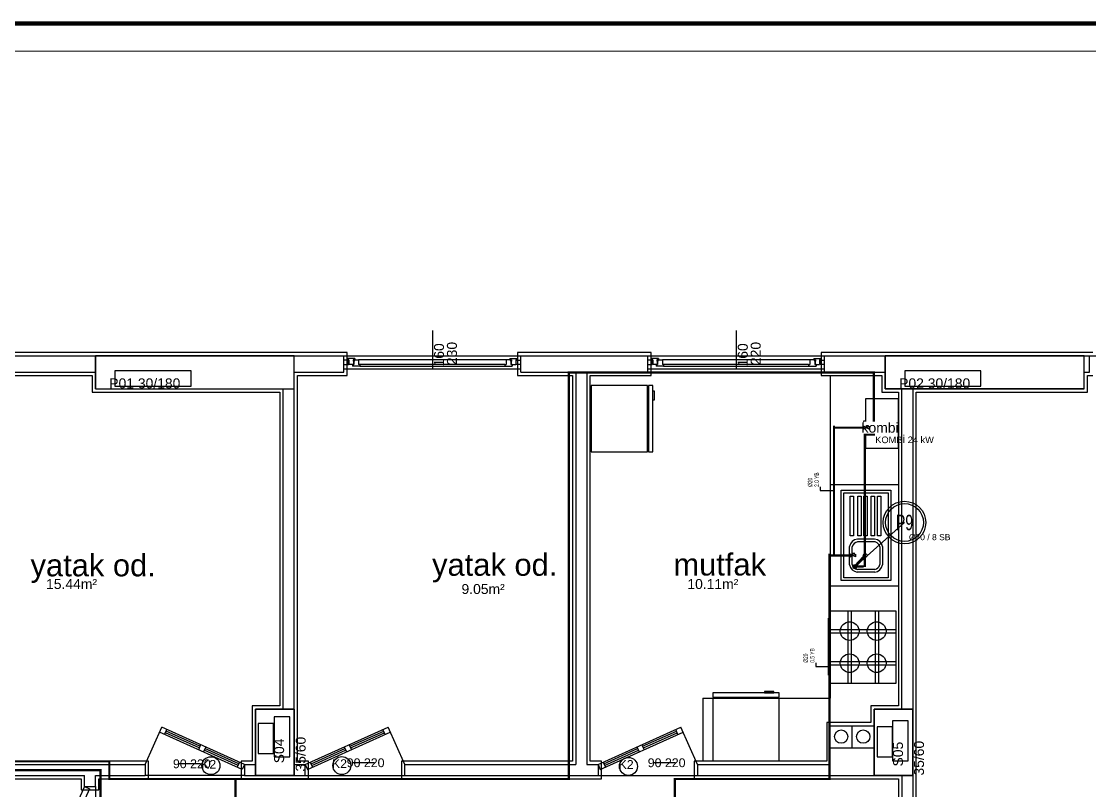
# Model space of a CAD drawing. Header units: centimetres. Extents: x -13133 to 30552, y -2 to 4552.
# Drawn here: x 10613 to 11580, y 2105 to 2802 of the extents above; entities that cross this region are included whole.
import ezdxf
from ezdxf.enums import TextEntityAlignment as Align

# ---------------------------------------------------------------- set-up
doc = ezdxf.new("R2010")
doc.units = ezdxf.units.CM
for name, pattern in [('BASMA HATTI', [31, 25, -6]), ('DASHED', [18, 12, -6]), ('PISSU HATTI', [26, 20, -6])]:
    doc.linetypes.add(name, pattern=pattern)
for name, color, linetype in [('MTY-PISSU-KOLON', 211, 'DASHED'), ('MTY-TEMIZSU-CAP', 101, 'CONTINUOUS'), ('MTY-VANA', 1, 'CONTINUOUS'), ('MTY-YUK-BIRIMI', 7, 'CONTINUOUS'), ('ROTAS-CIHAZ', 135, 'CONTINUOUS'), ('ROTAS-MIMARI', 8, 'CONTINUOUS'), ('ROTAS-MIMARI-KOLON', 8, 'CONTINUOUS'), ('ROTAS-MIMARI-YAZI', 8, 'CONTINUOUS'), ('ROTAS-PAFTA', 7, 'CONTINUOUS'), ('ROTAS-PISSU-BORU-TAVANDAN', 6, 'PISSU HATTI'), ('ROTAS-PISSU-CAP', 211, 'CONTINUOUS'), ('ROTAS-PISSU-KOLONNO', 211, 'CONTINUOUS'), ('ROTAS-SICAKSU-BORU', 1, 'BASMA HATTI'), ('ROTAS-SOGUKSU-BORU', 5, 'CONTINUOUS'), ('ROTAS-TEFRIS', 15, 'CONTINUOUS')]:
    doc.layers.add(name, color=color, linetype=linetype)
doc.styles.add('ANOTATIVO', font='arial.ttf')
doc.styles.add('MTY_CAP', font='wturkce.SHX', dxfattribs={"width": 0.65, "height": 20})
doc.styles.add('MTYCAPLT', font='arial.ttf', dxfattribs={"width": 0.65, "height": 1})
doc.styles.add('ROTAS', font='arial.ttf')

# ---------------------------------------------------------------- blocks, each defined once
blk = doc.blocks.new('MTY-PIS SU KOLON')
at = {"layer": 'MTY-PISSU-KOLON', "linetype": 'Continuous', "lineweight": -3}
blk.add_hatch(color=256, dxfattribs=at).paths.add_polyline_path([(-2.7, -0.1, 0.848135), (0, -0.1, -0.848135), (2.7, -0.1, 0.414214), (0, 2.6, 0.414214)])
blk.add_circle((0, 0), 3.5, dxfattribs=at)
blk = doc.blocks.new('MTY-KOLON NO PIS SU')
at = {"color": 6, "linetype": 'Continuous', "ltscale": 100}
blk.add_circle((0, 0), 27.5, dxfattribs=at)
at = {"color": 7, "linetype": 'Continuous', "ltscale": 100}
blk.add_circle((0, 0), 24.5, dxfattribs=at)
at = {"style": 'ANOTATIVO', "width": 0.65}
blk.add_attdef('K', text='', height=20, dxfattribs=at).set_placement((0, 0), align=Align.MIDDLE_CENTER)
blk = doc.blocks.new('MTY-KURESEL VANA')
at = {"layer": 'MTY-VANA'}
for p, q in [((0, 0), (0, 8)), ((0, 8), (8, 8))]:
    blk.add_line(p, q, dxfattribs=at)
blk.add_lwpolyline([(-10, 5), (-10, -5), (10, 5), (10, -5), (-10, 5)], dxfattribs=at)
at = {"layer": 'MTY-VANA', "style": 'MTYCAPLT', "width": 0.65}
blk.add_attdef('CAP', text='', height=10, dxfattribs=at).set_placement((-1.1, 0), align=Align.CENTER)
blk = doc.blocks.new('MTY-TEMIZ SU CAP MB')
at = {"layer": 'MTY-TEMIZSU-CAP'}
for p, q in [((0.83, 3.1), (0, 3.1)), ((0, 3.1), (0, 0))]:
    blk.add_line(p, q, dxfattribs=at)
at = {"layer": 'MTY-TEMIZSU-CAP', "style": 'MTY_CAP', "width": 0.65}
for tag, p in [('SOCP_001', (0.83, 4.92)), ('SCCP_001', (0.83, 1.92))]:
    blk.add_attdef(tag, p, '', height=1, dxfattribs=at)
at = {"layer": 'MTY-YUK-BIRIMI', "color": 101, "style": 'MTY_CAP', "width": 0.65}
for tag, p in [('SO_001', (0.83, 3.42)), ('SC_001', (0.83, 0.42))]:
    blk.add_attdef(tag, p, '', height=1, dxfattribs=at)

msp = doc.modelspace()

# ---------------------------------------------------------------- linework, layer by layer
at = {"layer": 'ROTAS-MIMARI'}
for p, q in [((10985.41, 2522.15), (10985.41, 2487.42)), ((11260.41, 2522.15), (11260.41, 2487.42)), ((10680.41, 2502.24), (10500.41, 2502.24)), ((10500.41, 2499.24), (10680.41, 2499.24)), ((10860.41, 2502.24), (10680.41, 2502.24)), ((10908.23, 2502.24), (10860.41, 2502.24)), ((10860.41, 2499.24), (10905.23, 2499.24)), ((10905.41, 2484.24), (10905.41, 2499.24)), ((10905.41, 2484.24), (10905.41, 2499.24)), ((10905.41, 2499.24), (11065.41, 2499.24)), ((10909.41, 2495.23), (10905.41, 2495.23)), ((10908.41, 2481.24), (10908.41, 2502.24)), ((10908.71, 2496.83), (10908.71, 2495.43)), ((10915.11, 2496.83), (10908.71, 2496.83)), ((10909.91, 2495.43), (10908.71, 2495.43)), ((10909.41, 2491.23), (10909.41, 2495.23)), ((10909.91, 2495.43), (10909.91, 2491.23)), ((10913.61, 2495.43), (10913.61, 2494.43)), ((10915.11, 2495.43), (10913.61, 2495.43)), ((10914.21, 2495.43), (10918.61, 2495.43)), ((10914.21, 2495.43), (10914.21, 2494.93)), ((10914.51, 2494.93), (10914.21, 2494.93)), ((10914.51, 2494.93), (10914.51, 2494.43)), ((10915.11, 2496.83), (10915.11, 2495.43)), ((11052.21, 2495.43), (10918.61, 2495.43)), ((10918.61, 2495.43), (10918.61, 2491.23)), ((11056.61, 2495.43), (11052.21, 2495.43)), ((11052.21, 2495.43), (11052.21, 2491.23)), ((11055.71, 2496.83), (11055.71, 2495.43)), ((11055.71, 2496.83), (11062.11, 2496.83)), ((11055.71, 2495.43), (11057.21, 2495.43)), ((11056.31, 2494.93), (11056.61, 2494.93)), ((11056.31, 2494.93), (11056.31, 2494.43)), ((11056.61, 2495.43), (11056.61, 2494.93)), ((11057.21, 2495.43), (11057.21, 2494.43)), ((11060.91, 2495.43), (11060.91, 2491.23)), ((11060.91, 2495.43), (11062.11, 2495.43)), ((11061.41, 2495.23), (11065.41, 2495.23)), ((11061.41, 2491.23), (11061.41, 2495.23)), ((11062.11, 2496.83), (11062.11, 2495.43)), ((11183.41, 2502.24), (11062.41, 2502.24)), ((11062.41, 2502.24), (11062.41, 2481.24)), ((11065.41, 2499.24), (11180.41, 2499.24)), ((11065.41, 2484.24), (11065.41, 2499.24)), ((11180.41, 2484.24), (11180.41, 2499.24)), ((11180.41, 2484.24), (11180.41, 2499.24)), ((11180.41, 2499.24), (11340.41, 2499.24)), ((11184.41, 2495.23), (11180.41, 2495.23)), ((11183.41, 2481.24), (11183.41, 2502.24)), ((11183.71, 2496.83), (11183.71, 2495.43)), ((11190.11, 2496.83), (11183.71, 2496.83)), ((11184.91, 2495.43), (11183.71, 2495.43)), ((11184.41, 2491.23), (11184.41, 2495.23)), ((11184.91, 2495.43), (11184.91, 2491.23)), ((11188.61, 2495.43), (11188.61, 2494.43)), ((11190.11, 2495.43), (11188.61, 2495.43)), ((11189.21, 2495.43), (11193.61, 2495.43)), ((11189.21, 2495.43), (11189.21, 2494.93)), ((11189.51, 2494.93), (11189.21, 2494.93)), ((11189.51, 2494.93), (11189.51, 2494.43)), ((11190.11, 2496.83), (11190.11, 2495.43)), ((11327.21, 2495.43), (11193.61, 2495.43)), ((11193.61, 2495.43), (11193.61, 2491.23)), ((11331.61, 2495.43), (11327.21, 2495.43)), ((11327.21, 2495.43), (11327.21, 2491.23)), ((11330.71, 2496.83), (11330.71, 2495.43)), ((11330.71, 2496.83), (11337.11, 2496.83)), ((11330.71, 2495.43), (11332.21, 2495.43)), ((11331.31, 2494.93), (11331.61, 2494.93)), ((11331.31, 2494.93), (11331.31, 2494.43)), ((11331.61, 2495.43), (11331.61, 2494.93)), ((11332.21, 2495.43), (11332.21, 2494.43)), ((11335.91, 2495.43), (11335.91, 2491.23)), ((11335.91, 2495.43), (11337.11, 2495.43)), ((11336.41, 2495.23), (11340.41, 2495.23)), ((11336.41, 2491.23), (11336.41, 2495.23)), ((11337.11, 2496.83), (11337.11, 2495.43)), ((11395.41, 2502.24), (11337.41, 2502.24)), ((11337.41, 2502.24), (11337.41, 2481.24)), ((11340.41, 2499.24), (11395.41, 2499.24)), ((11340.41, 2484.24), (11340.41, 2499.24)), ((11340.41, 2484.24), (11340.41, 2499.24)), ((11575.41, 2502.24), (11395.41, 2502.24)), ((11583.41, 2502.24), (11575.41, 2502.24)), ((11575.41, 2499.24), (11580.41, 2499.24)), ((11580.41, 2484.24), (11580.41, 2499.24)), ((11580.41, 2499.24), (11740.41, 2499.24)), ((10905.41, 2491.23), (10909.41, 2491.23)), ((10905.41, 2487.42), (11065.41, 2487.42)), ((10913.91, 2491.23), (10909.91, 2491.23)), ((10913.01, 2491.23), (10914.21, 2491.23)), ((10913.01, 2491.23), (10913.01, 2489.83)), ((10919.81, 2489.83), (10913.01, 2489.83)), ((10913.91, 2494.43), (10913.61, 2494.43)), ((10913.91, 2494.43), (10913.91, 2491.23)), ((10914.51, 2494.43), (10914.21, 2494.43)), ((10914.21, 2494.43), (10914.21, 2491.23)), ((10919.81, 2491.23), (10918.61, 2491.23)), ((11051.01, 2491.23), (10919.81, 2491.23)), ((10919.81, 2491.23), (10919.81, 2489.83)), ((10919.81, 2489.83), (11051.01, 2489.83)), ((11051.01, 2491.23), (11051.01, 2489.83)), ((11051.01, 2491.23), (11052.21, 2491.23)), ((11051.01, 2489.83), (11057.81, 2489.83)), ((11056.31, 2494.43), (11056.61, 2494.43)), ((11056.61, 2494.43), (11056.61, 2491.23)), ((11057.81, 2491.23), (11056.61, 2491.23)), ((11056.91, 2494.43), (11056.91, 2491.23)), ((11056.91, 2494.43), (11057.21, 2494.43)), ((11056.91, 2491.23), (11060.91, 2491.23)), ((11057.81, 2491.23), (11057.81, 2489.83)), ((11065.41, 2491.23), (11061.41, 2491.23)), ((11180.41, 2491.23), (11184.41, 2491.23)), ((11180.41, 2487.42), (11340.41, 2487.42)), ((11188.91, 2491.23), (11184.91, 2491.23)), ((11188.01, 2491.23), (11189.21, 2491.23)), ((11188.01, 2491.23), (11188.01, 2489.83)), ((11194.81, 2489.83), (11188.01, 2489.83)), ((11188.91, 2494.43), (11188.61, 2494.43)), ((11188.91, 2494.43), (11188.91, 2491.23)), ((11189.51, 2494.43), (11189.21, 2494.43)), ((11189.21, 2494.43), (11189.21, 2491.23)), ((11194.81, 2491.23), (11193.61, 2491.23)), ((11326.01, 2491.23), (11194.81, 2491.23)), ((11194.81, 2491.23), (11194.81, 2489.83)), ((11194.81, 2489.83), (11326.01, 2489.83)), ((11326.01, 2491.23), (11326.01, 2489.83)), ((11326.01, 2491.23), (11327.21, 2491.23)), ((11326.01, 2489.83), (11332.81, 2489.83)), ((11331.31, 2494.43), (11331.61, 2494.43)), ((11331.61, 2494.43), (11331.61, 2491.23)), ((11332.81, 2491.23), (11331.61, 2491.23)), ((11331.91, 2494.43), (11331.91, 2491.23)), ((11331.91, 2494.43), (11332.21, 2494.43)), ((11331.91, 2491.23), (11335.91, 2491.23)), ((11332.81, 2491.23), (11332.81, 2489.83)), ((11340.41, 2491.23), (11336.41, 2491.23)), ((10500.41, 2484.24), (10680.41, 2484.24)), ((10503.41, 2481.24), (10677.41, 2481.24)), ((10677.41, 2481.24), (10677.41, 2466.24)), ((10860.41, 2484.24), (10905.23, 2484.24)), ((10863.41, 2481.24), (10908.23, 2481.24)), ((10863.41, 2466.24), (10863.41, 2481.24)), ((11062.41, 2481.24), (11112.41, 2481.24)), ((11065.41, 2484.24), (11115.41, 2484.24)), ((11112.41, 2481.24), (11112.41, 2132.24)), ((11115.41, 2484.24), (11115.41, 2129.24)), ((11125.41, 2484.24), (11125.41, 2129.24)), ((11125.41, 2484.24), (11180.41, 2484.24)), ((11128.41, 2132.24), (11128.41, 2481.24)), ((11128.41, 2481.24), (11183.41, 2481.24)), ((11337.41, 2481.24), (11392.41, 2481.24)), ((11340.41, 2484.24), (11395.41, 2484.24)), ((11345.41, 2481.24), (11345.41, 2189.24)), ((11392.41, 2481.24), (11392.41, 2466.24)), ((11575.41, 2484.24), (11580.41, 2484.24)), ((11578.41, 2481.24), (11583.41, 2481.24)), ((11578.41, 2466.24), (11578.41, 2481.24)), ((10677.41, 2466.24), (10847.41, 2466.24)), ((10847.41, 2466.24), (10847.41, 2182.24)), ((10850.41, 2179.24), (10850.41, 2469.24)), ((10860.41, 2179.24), (10860.41, 2469.24)), ((10863.41, 2177.24), (10863.41, 2466.24)), ((11180.22, 2472.23), (11129.07, 2472.23)), ((11129.07, 2472.23), (11129.07, 2412.23)), ((11180.22, 2412.23), (11180.22, 2472.23)), ((11180.22, 2467.23), (11181.21, 2467.23)), ((11181.21, 2472.23), (11181.2, 2412.23)), ((11185.06, 2472.23), (11181.21, 2472.23)), ((11185.05, 2412.23), (11185.06, 2472.23)), ((11185.05, 2467.46), (11186.14, 2467.46)), ((11185.05, 2459.15), (11185.05, 2467.46)), ((11186.14, 2467.46), (11186.14, 2459.15)), ((11392.41, 2466.24), (11397.41, 2466.24)), ((11397.41, 2466.24), (11407.41, 2466.24)), ((11410.41, 2469.24), (11400.41, 2469.24)), ((11407.41, 2466.24), (11407.41, 2182.24)), ((11410.41, 2179.24), (11410.41, 2469.24)), ((11420.41, 2469.24), (11420.41, 2179.24)), ((11423.41, 2179.24), (11423.41, 2466.24)), ((11423.41, 2466.24), (11578.41, 2466.24)), ((11186.14, 2459.15), (11185.05, 2459.15)), ((11377.41, 2460.15), (11377.41, 2415.15)), ((11407.41, 2460.15), (11377.41, 2460.15)), ((11407.41, 2415.15), (11407.41, 2460.15)), ((11376.12, 2435.16), (11376.12, 2440.15)), ((11376.12, 2440.15), (11377.41, 2440.15)), ((11377.41, 2435.16), (11376.12, 2435.16)), ((11129.07, 2412.23), (11180.22, 2412.23)), ((11180.22, 2417.23), (11181.2, 2417.23)), ((11181.2, 2412.23), (11185.05, 2412.23)), ((11407.41, 2415.15), (11377.41, 2415.15)), ((11345.41, 2382.54), (11407.41, 2382.54)), ((11355.49, 2295.73), (11355.49, 2377.54)), ((11355.49, 2377.54), (11400.49, 2377.54)), ((11357.99, 2298.23), (11357.99, 2375.04)), ((11357.99, 2375.04), (11397.99, 2375.04)), ((11363.7, 2336.15), (11363.7, 2372.18)), ((11363.7, 2372.18), (11366.7, 2372.18)), ((11366.7, 2372.18), (11366.7, 2336.15)), ((11370.45, 2336.15), (11370.45, 2372.18)), ((11370.45, 2372.18), (11373.45, 2372.18)), ((11373.45, 2372.18), (11373.45, 2336.15)), ((11376.01, 2336.15), (11376.01, 2372.18)), ((11376.01, 2372.18), (11379.01, 2372.18)), ((11379.01, 2372.18), (11379.01, 2336.15)), ((11382.75, 2336.15), (11382.75, 2372.18)), ((11382.75, 2372.18), (11385.75, 2372.18)), ((11385.75, 2372.18), (11385.75, 2336.15)), ((11388.32, 2336.15), (11388.32, 2372.18)), ((11388.32, 2372.18), (11391.32, 2372.18)), ((11391.32, 2372.18), (11391.32, 2336.15)), ((11397.99, 2375.04), (11397.99, 2298.23)), ((11400.49, 2377.54), (11400.49, 2295.73)), ((11366.7, 2336.15), (11363.7, 2336.15)), ((11385.72, 2333.22), (11370.3, 2333.22)), ((11384, 2330.72), (11370.3, 2330.72)), ((11373.45, 2336.15), (11370.45, 2336.15)), ((11379.01, 2336.15), (11376.01, 2336.15)), ((11385.75, 2336.15), (11382.75, 2336.15)), ((11391.32, 2336.15), (11388.32, 2336.15)), ((11362.99, 2310.02), (11362.99, 2326.39)), ((11365.49, 2310.26), (11365.49, 2326.15)), ((11390.49, 2326.33), (11390.49, 2310.07)), ((11392.99, 2326.62), (11392.99, 2309.79)), ((11386.09, 2303.23), (11369.94, 2303.23)), ((11385.87, 2305.73), (11370.15, 2305.73)), ((11400.49, 2295.73), (11355.49, 2295.73)), ((11397.99, 2298.23), (11357.99, 2298.23)), ((11407.41, 2290.73), (11345.41, 2290.73)), ((11345.41, 2202.86), (11345.42, 2267.86)), ((11405.42, 2267.86), (11345.42, 2267.86)), ((11361.51, 2267.86), (11361.5, 2202.86)), ((11364.51, 2267.86), (11364.5, 2202.86)), ((11386.32, 2267.86), (11386.32, 2202.86)), ((11389.32, 2267.86), (11389.32, 2202.86)), ((11405.41, 2202.86), (11405.42, 2267.86)), ((11344.12, 2220), (11344.13, 2261.76)), ((11344.13, 2261.76), (11345.42, 2261.76)), ((11345.41, 2251.43), (11405.41, 2251.44)), ((11345.41, 2248.43), (11405.41, 2248.44)), ((11344.12, 2210), (11344.12, 2220)), ((11345.41, 2222.29), (11405.41, 2222.28)), ((11345.41, 2219.29), (11405.41, 2219.28)), ((11345.41, 2210), (11344.12, 2210)), ((11294.46, 2195.15), (11286.15, 2195.15)), ((11286.15, 2195.15), (11286.15, 2194.07)), ((11294.46, 2194.07), (11294.46, 2195.15)), ((11345.41, 2202.86), (11405.41, 2202.86)), ((11230.41, 2189.24), (11345.41, 2189.24)), ((11230.41, 2189.24), (11230.41, 2132.24)), ((11239.23, 2189.24), (11239.22, 2133.08)), ((11299.23, 2194.06), (11239.23, 2194.07)), ((11239.23, 2194.07), (11239.23, 2190.22)), ((11239.23, 2190.22), (11299.23, 2190.21)), ((11299.23, 2189.23), (11239.23, 2189.24)), ((11244.23, 2189.24), (11244.23, 2190.22)), ((11286.15, 2194.07), (11294.46, 2194.07)), ((11294.23, 2189.23), (11294.23, 2190.21)), ((11299.22, 2133.08), (11299.23, 2189.23)), ((11299.23, 2190.21), (11299.23, 2194.06)), ((10822.41, 2182.24), (10822.41, 2132.24)), ((10847.41, 2182.24), (10822.41, 2182.24)), ((10863.41, 2132.24), (10863.41, 2177.24)), ((11407.41, 2182.24), (11382.41, 2182.24)), ((11382.41, 2182.24), (11382.41, 2167.24)), ((11423.41, 2119.24), (11423.41, 2179.24)), ((11382.41, 2167.24), (11342.41, 2167.24)), ((11342.41, 2167.24), (11342.41, 2164.24)), ((10725.41, 2129.24), (10740.53, 2162.88)), ((10813.36, 2124.68), (10738.48, 2158.32)), ((10815.41, 2129.24), (10740.53, 2162.88)), ((10743.04, 2156.27), (10745.09, 2160.83)), ((10774.38, 2144.16), (10743.78, 2157.91)), ((10775.02, 2145.6), (10744.42, 2159.35)), ((10870.41, 2129.24), (10945.29, 2162.88)), ((10872.46, 2124.68), (10947.34, 2158.32)), ((10910.8, 2145.6), (10941.4, 2159.35)), ((10911.45, 2144.16), (10942.05, 2157.91)), ((10942.78, 2156.27), (10940.73, 2160.83)), ((10960.41, 2129.24), (10945.29, 2162.88)), ((11135.41, 2129.24), (11210.29, 2162.88)), ((11137.46, 2124.68), (11212.34, 2158.32)), ((11175.8, 2145.6), (11206.4, 2159.35)), ((11176.45, 2144.16), (11207.05, 2157.91)), ((11207.78, 2156.27), (11205.73, 2160.83)), ((11225.41, 2129.24), (11210.29, 2162.88)), ((11342.41, 2164.24), (11342.41, 2132.24)), ((11345.41, 2129.24), (11345.41, 2164.24)), ((11345.41, 2164.24), (11385.41, 2164.24)), ((11345.41, 2164.24), (11385.41, 2164.24)), ((11345.41, 2164.24), (11385.41, 2164.24)), ((11345.41, 2164.24), (11385.41, 2164.24)), ((11345.41, 2164.24), (11385.41, 2164.24)), ((11365.41, 2144.24), (11365.41, 2164.24)), ((10775.69, 2147.08), (10773.64, 2142.52)), ((10910.13, 2147.08), (10912.18, 2142.52)), ((11175.13, 2147.08), (11177.18, 2142.52)), ((10780.25, 2145.03), (10778.2, 2140.47)), ((10809.54, 2128.36), (10778.94, 2142.11)), ((10810.18, 2129.8), (10779.58, 2143.55)), ((10875.64, 2129.8), (10906.24, 2143.55)), ((10876.29, 2128.36), (10906.89, 2142.11)), ((10905.57, 2145.03), (10907.62, 2140.47)), ((11140.64, 2129.8), (11171.24, 2143.55)), ((11141.29, 2128.36), (11171.89, 2142.11)), ((11170.57, 2145.03), (11172.62, 2140.47)), ((11345.41, 2144.24), (11385.41, 2144.24)), ((11345.41, 2144.24), (11385.41, 2144.24)), ((10728.41, 2132.24), (10542.6, 2132.24)), ((10545.6, 2129.24), (10725.41, 2129.24)), ((10725.41, 2129.24), (10725.41, 2119.24)), ((10728.41, 2116.24), (10728.41, 2132.24)), ((10756.28, 2129.92), (10775.6, 2129.92)), ((10810.85, 2131.29), (10808.8, 2126.72)), ((10822.41, 2132.24), (10812.41, 2132.24)), ((10812.41, 2132.24), (10812.41, 2116.24)), ((10815.41, 2129.24), (10813.36, 2124.68)), ((10815.41, 2129.24), (10825.41, 2129.24)), ((10815.41, 2129.24), (10815.41, 2119.24)), ((10860.41, 2129.24), (10870.41, 2129.24)), ((10873.41, 2132.24), (10863.41, 2132.24)), ((10870.41, 2119.24), (10870.41, 2129.24)), ((10870.41, 2129.24), (10872.46, 2124.68)), ((10873.41, 2116.24), (10873.41, 2132.24)), ((10874.97, 2131.29), (10877.02, 2126.72)), ((10913.62, 2130.85), (10932.94, 2130.85)), ((11112.41, 2132.24), (10957.41, 2132.24)), ((10957.41, 2132.24), (10957.41, 2116.24)), ((10960.41, 2129.24), (11115.41, 2129.24)), ((10960.41, 2119.24), (10960.41, 2129.24)), ((11125.41, 2129.24), (11135.41, 2129.24)), ((11138.41, 2132.24), (11128.41, 2132.24)), ((11135.41, 2129.24), (11135.41, 2119.24)), ((11135.41, 2129.24), (11137.46, 2124.68)), ((11138.41, 2116.24), (11138.41, 2132.24)), ((11139.97, 2131.29), (11142.02, 2126.72)), ((11186.1, 2130.85), (11205.42, 2130.85)), ((11342.41, 2132.24), (11222.41, 2132.24)), ((11222.41, 2132.24), (11222.41, 2116.24)), ((11225.41, 2129.24), (11345.41, 2129.24)), ((11225.41, 2129.24), (11225.41, 2119.24)), ((10560.6, 2119.24), (10670.41, 2119.24)), ((10670.41, 2109.24), (10670.41, 2119.24)), ((10680.41, 2109.24), (10680.41, 2119.24)), ((10680.41, 2119.24), (10725.41, 2119.24)), ((10815.41, 2119.24), (10725.41, 2119.24)), ((10815.41, 2119.24), (10825.41, 2119.24)), ((10860.41, 2119.24), (10870.41, 2119.24)), ((10870.41, 2119.24), (10960.41, 2119.24)), ((10960.41, 2119.24), (11135.41, 2119.24)), ((11135.41, 2119.24), (11225.41, 2119.24)), ((11225.41, 2119.24), (11385.41, 2119.24)), ((11410.41, 2119.24), (11410.41, 2089.24)), ((11420.41, 2119.24), (11420.41, 2089.24)), ((11423.41, 2086.24), (11423.41, 2119.24)), ((10563.6, 2116.24), (10667.41, 2116.24)), ((10670.41, 2109.24), (10636.77, 2034.35)), ((10667.41, 2116.24), (10667.41, 2106.24)), ((10670.41, 2109.24), (10680.41, 2109.24)), ((10670.41, 2109.24), (10674.97, 2107.19)), ((10680.41, 2109.24), (10680.41, 2019.24)), ((10683.41, 2106.24), (10683.41, 2116.24)), ((10683.41, 2116.24), (10728.41, 2116.24)), ((10812.41, 2116.24), (10873.41, 2116.24)), ((10957.41, 2116.24), (11138.41, 2116.24)), ((11222.41, 2116.24), (11382.41, 2116.24)), ((11382.41, 2116.24), (11407.41, 2116.24)), ((11407.41, 2116.24), (11407.41, 2086.24)), ((10674.97, 2107.19), (10641.33, 2032.31)), ((10667.41, 2106.24), (10683.41, 2106.24))]:
    msp.add_line(p, q, dxfattribs=at)
for points in [[(10680.41, 2469.24), (10680.41, 2499.24)], [(10680.41, 2499.24), (10860.41, 2499.24)], [(10860.41, 2469.24), (10860.41, 2499.24)], [(11575.41, 2469.24), (11395.41, 2469.24), (11395.41, 2499.24)], [(11395.41, 2499.24), (11575.41, 2499.24)], [(11575.41, 2469.24), (11575.41, 2499.24)], [(10680.41, 2469.24), (10860.41, 2469.24)], [(11370.3, 2333.22), (11367.7, 2332.49), (11365.51, 2331.02), (11363.89, 2328.94), (11362.99, 2326.39)], [(11370.58, 2330.74), (11368.8, 2330.25), (11367.29, 2329.26), (11366.16, 2327.86), (11365.49, 2326.15)], [(11390.49, 2326.33), (11389.58, 2328.3), (11388.08, 2329.77), (11386.16, 2330.61), (11384, 2330.72)], [(11392.99, 2326.62), (11392.05, 2329.09), (11390.43, 2331.1), (11388.27, 2332.52), (11385.72, 2333.22)], [(11362.99, 2310.02), (11363.85, 2307.55), (11365.38, 2305.52), (11367.45, 2304.03), (11369.94, 2303.23)], [(11365.49, 2310.26), (11366.1, 2308.64), (11367.14, 2307.3), (11368.51, 2306.3), (11370.15, 2305.73)], [(11385.87, 2305.73), (11387.47, 2306.28), (11388.82, 2307.23), (11389.85, 2308.52), (11390.49, 2310.07)], [(11386.09, 2303.23), (11388.52, 2304.01), (11390.56, 2305.44), (11392.09, 2307.4), (11392.99, 2309.79)], [(10825.41, 2119.24), (10825.41, 2179.24)], [(10825.41, 2179.24), (10860.41, 2179.24)], [(10860.41, 2179.24), (10860.41, 2119.24)], [(11385.41, 2119.24), (11385.41, 2179.24)], [(11385.41, 2179.24), (11420.41, 2179.24)], [(11420.41, 2179.24), (11420.41, 2119.24)], [(10860.41, 2119.24), (10825.41, 2119.24)], [(11420.41, 2119.24), (11385.41, 2119.24)]]:
    msp.add_lwpolyline(points, dxfattribs=at)
for centre, radius in [((11377.22, 2318.34), 1.68), ((11363.19, 2249.86), 8.48), ((11387.64, 2249.86), 8.48), ((11363.19, 2220.86), 8.48), ((11387.64, 2220.86), 8.48), ((11355.47, 2154.35), 6.03), ((11375.47, 2154.35), 6.03), ((10785.01, 2128.06), 8.14), ((10903.48, 2128.16), 8.14), ((11162.96, 2127.41), 8.14)]:
    msp.add_circle(centre, radius, dxfattribs=at)
at = {"layer": 'ROTAS-MIMARI-KOLON'}
for points in [[(10860.41, 2499.24), (10680.41, 2499.24), (10680.41, 2469.24), (10860.41, 2469.24), (10860.41, 2499.24)], [(11575.41, 2499.24), (11395.41, 2499.24), (11395.41, 2469.24), (11575.41, 2469.24), (11575.41, 2499.24)], [(10698.08, 2471.75), (10767.06, 2471.75), (10767.06, 2485.72), (10698.08, 2485.72), (10698.08, 2471.75)], [(11413.08, 2471.75), (11482.06, 2471.75), (11482.06, 2485.72), (11413.08, 2485.72), (11413.08, 2471.75)], [(10860.41, 2179.24), (10825.41, 2179.24), (10825.41, 2119.24), (10860.41, 2119.24), (10860.41, 2179.24)], [(11420.41, 2179.24), (11385.41, 2179.24), (11385.41, 2119.24), (11420.41, 2119.24), (11420.41, 2179.24)], [(10856.32, 2136.16), (10856.32, 2172.28), (10842.35, 2172.28), (10842.35, 2136.16), (10856.32, 2136.16)], [(11416.05, 2132.49), (11416.05, 2168.61), (11402.08, 2168.61), (11402.08, 2132.49), (11416.05, 2132.49)], [(10841.77, 2139.08), (10841.77, 2166.11), (10827.81, 2166.11), (10827.81, 2139.08), (10841.77, 2139.08)], [(11401.99, 2136.21), (11401.99, 2163.23), (11388.03, 2163.23), (11388.03, 2136.21), (11401.99, 2136.21)]]:
    msp.add_lwpolyline(points, dxfattribs=at)
at = {"layer": 'ROTAS-PAFTA'}
for points, const_width in [([(10000, 0), (12500, 0), (12500, 2800), (10000, 2800)], 4), ([(10025, 25), (12475, 25), (12475, 2775), (10025, 2775)], 1)]:
    msp.add_lwpolyline(points, close=True, dxfattribs=dict(at, const_width=const_width))
at = {"layer": 'ROTAS-PISSU-BORU-TAVANDAN', "const_width": 2.5}
msp.add_lwpolyline([(11377.22, 2318.34), (11367.82, 2308.23)], dxfattribs=at)
at = {"layer": 'ROTAS-PISSU-KOLONNO'}
msp.add_line((11367.82, 2308.23), (11412.82, 2348.23), dxfattribs=at)
at = {"layer": 'ROTAS-SICAKSU-BORU', "const_width": 2}
for points in [[(10807.28, 1964.24), (10807.28, 2116), (11109, 2116), (11109, 2484), (11385, 2484), (11385, 2428), (11377, 2428)], [(11365.99, 2308.34), (11377, 2308.34), (11377, 2308), (11377, 2432), (11378.34, 2432), (11378.34, 2434.1)], [(10509.91, 2132), (10693, 2132), (10693, 2116), (10807.23, 2116)]]:
    msp.add_lwpolyline(points, dxfattribs=at)
at = {"layer": 'ROTAS-SOGUKSU-BORU', "const_width": 2}
for points in [[(11378.34, 2434.1), (11349, 2434.1), (11349, 2436), (11349, 2318.34)], [(11365.99, 2318.34), (11345, 2318.34), (11345, 2320), (11345, 2116), (11205, 2116), (11205, 1940)], [(10519.91, 2034.24), (10545, 2034.24), (10545, 2124), (10685, 2124), (10685, 1964), (10797.28, 1964)]]:
    msp.add_lwpolyline(points, dxfattribs=at)

# ---------------------------------------------------------------- block references
at = {"layer": 'ROTAS-PISSU-KOLONNO'}
ref = msp.add_blockref('MTY-KOLON NO PIS SU', (11412.82, 2348.23), dxfattribs=dict(at, xscale=0.7, yscale=0.7))
ref.add_attrib('K', 'P9', dxfattribs={"height": 14, "style": 'ANOTATIVO', "width": 0.65}).set_placement((11412.82, 2348.23), align=Align.MIDDLE_CENTER)
at = {"layer": 'ROTAS-TEFRIS'}
ref = msp.add_blockref('MTY-TEMIZ SU CAP MB', (11349, 2377.17), dxfattribs=dict(at, xscale=4, yscale=4, rotation=90))
ref.add_attrib('SO_001', '2.0 YB', (11335.33, 2380.51), dxfattribs={"color": 101, "height": 4, "rotation": 90, "style": 'MTY_CAP', "width": 0.65})
ref.add_attrib('SOCP_001', 'Ø20', (11329.33, 2380.51), dxfattribs={"height": 4, "rotation": 90, "style": 'MTY_CAP', "width": 0.65})
for name, p, xscale, yscale in [('MTY-KURESEL VANA', (11365.99, 2318.34), 0.25, 0.25), ('MTY-PIS SU KOLON', (11367.82, 2308.23), 0.5, 0.5)]:
    msp.add_blockref(name, p, dxfattribs=dict(at, xscale=xscale, yscale=yscale))
ref = msp.add_blockref('MTY-TEMIZ SU CAP MB', (11345, 2218), dxfattribs=dict(at, xscale=4, yscale=4, rotation=90))
ref.add_attrib('SO_001', '0.5 YB', (11331.33, 2221.33), dxfattribs={"color": 101, "height": 4, "rotation": 90, "style": 'MTY_CAP', "width": 0.65})
ref.add_attrib('SOCP_001', 'Ø20', (11325.33, 2221.33), dxfattribs={"height": 4, "rotation": 90, "style": 'MTY_CAP', "width": 0.65})

# ---------------------------------------------------------------- texts
at = {"layer": 'ROTAS-MIMARI-YAZI', "style": 'ROTAS'}
for s, p in [('160', (10991.44, 2500.02)), ('230', (11003.13, 2501.28)), ('160', (11266.44, 2500.02)), ('220', (11278.13, 2501.28)), ('S04', (10846.71, 2141.41)), ('35/60', (10866.21, 2138.49)), ('S05', (11406.94, 2138.53)), ('35/60', (11425.93, 2134.82))]:
    msp.add_text(s, height=9, rotation=90, dxfattribs=at).set_placement(p, align=Align.MIDDLE_CENTER)
for s, height, p in [('P01 30/180', 9, (10725.16, 2474.24)), ('P02 30/180', 9, (11440.16, 2474.24)), ('yatak od.', 20, (11041.89, 2310.02)), ('mutfak', 20, (11245.57, 2310.24)), ('yatak od.', 20, (10678.41, 2309.5)), ('15.44m²', 9, (10658.84, 2292.54)), ('9.05m²', 9, (11031.38, 2288)), ('10.11m²', 9, (11239.34, 2292.53)), ('90 220', 8, (10767.69, 2129.77)), ('K2', 8, (10782.89, 2129.24)), ('K2', 8, (10901.35, 2129.85)), ('90 220', 8, (10925.03, 2130.71)), ('K2', 8, (11160.83, 2129.09)), ('90 220', 8, (11197.51, 2130.71))]:
    msp.add_text(s, height=height, dxfattribs=at).set_placement(p, align=Align.MIDDLE_CENTER)
at = {"layer": 'ROTAS-PISSU-CAP', "style": 'ROTAS'}
msp.add_text('Ø70 / 8 SB', height=5.5, dxfattribs=at).set_placement((11416.82, 2332.23))

# ---------------------------------------------------------------- next in the draw order: wipeouts: each hides what was drawn before it
msp.add_wipeout([(11405.67, 2428.6), (11375.77, 2428.6), (11375.77, 2439.6), (11405.67, 2439.6)])

# ---------------------------------------------------------------- next in the draw order: block references
at = {"layer": 'ROTAS-TEFRIS', "xscale": 0.25, "yscale": 0.25}
msp.add_blockref('MTY-KURESEL VANA', (11378.34, 2434.1), dxfattribs=at)

# ---------------------------------------------------------------- next in the draw order: texts
at = {"layer": 'ROTAS-CIHAZ', "style": 'ROTAS'}
msp.add_text('KOMBİ 24 kW', height=6, dxfattribs=at).set_placement((11386.34, 2420.1))
at = {"layer": 'ROTAS-MIMARI-YAZI', "style": 'ROTAS'}
msp.add_text('kombi', height=9, dxfattribs=at).set_placement((11390.72, 2434.1), align=Align.MIDDLE_CENTER)

doc.saveas('drawing.dxf')
